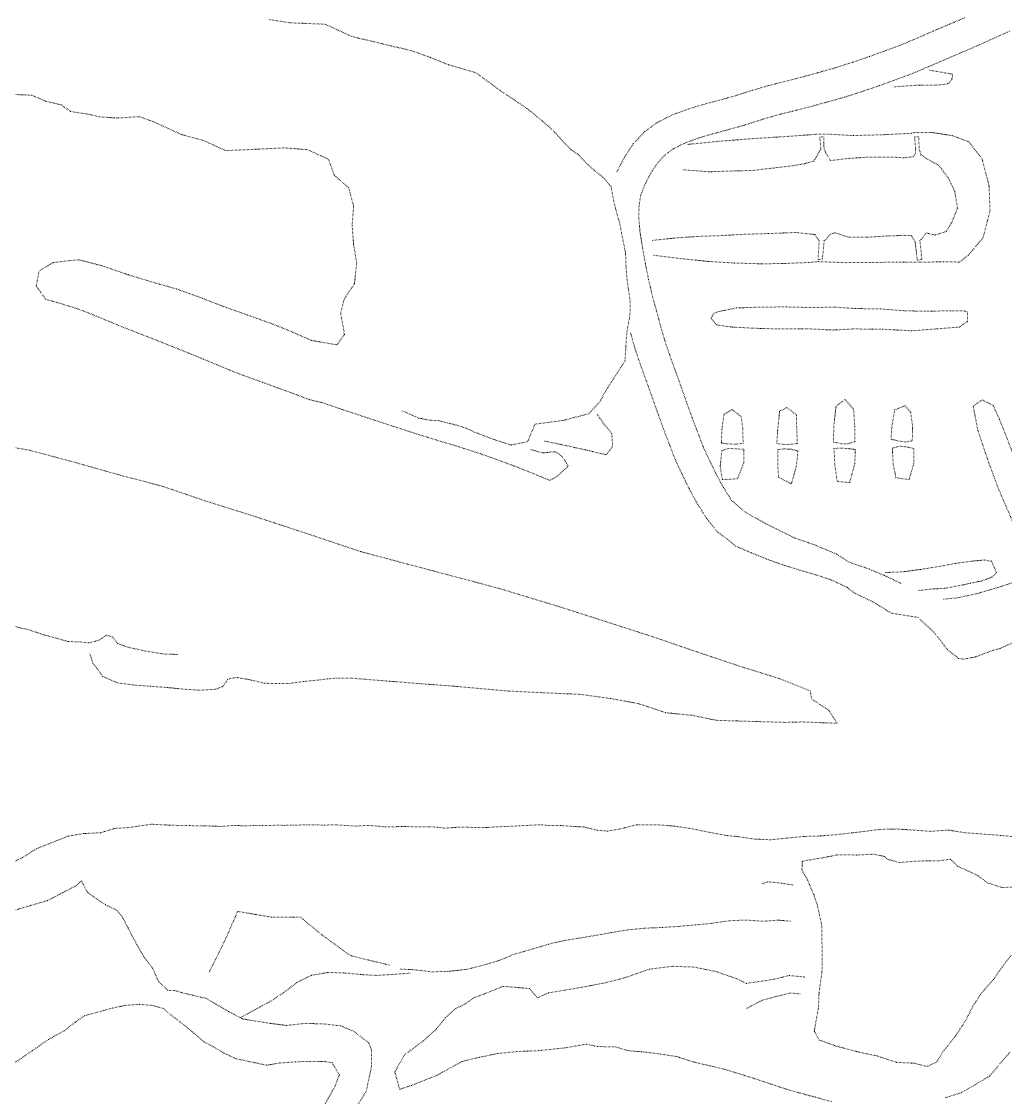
# Model space of a CAD drawing. Extents: x 682410 to 689460, y 7661803 to 7669124.
# Drawn here: x 685023.5 to 685279.4, y 7665112.6 to 7665392.5 of the extents above; entities that cross this region are included whole.
import ezdxf

# ---------------------------------------------------------------- set-up
doc = ezdxf.new("R2010")
doc.units = 0
doc.header["$MEASUREMENT"] = 0
doc.linetypes.add('DOT', pattern=[0.25, 0, -0.25])
doc.layers.add('02 TOE_Line', color=1, linetype='DOT', lineweight=20)

msp = doc.modelspace()

# ---------------------------------------------------------------- linework, layer by layer
at = {"layer": '02 TOE_Line'}
for points in [[(685087.93, 7665393.01, 4189.69), (685093.34, 7665392.19, 4189.84), (685102.42, 7665391.82, 4190.08), (685109.35, 7665388.63, 4190.15), (685114.57, 7665387.38, 4190.24), (685119.78, 7665386.14, 4190.32), (685125, 7665384.9, 4190.41), (685129.86, 7665383.15, 4190.53), (685134.55, 7665381.26, 4190.65), (685141.64, 7665379.2, 4190.78), (685148.04, 7665374.51, 4190.78), (685151.58, 7665372.14, 4190.78), (685154.93, 7665369.85, 4190.78), (685156.62, 7665368.56, 4190.81), (685158.94, 7665366.61, 4190.85), (685160.53, 7665365.27, 4190.89), (685162.19, 7665363.63, 4190.92), (685164.05, 7665361.55, 4190.96), (685166.4, 7665359.15, 4191), (685168.24, 7665357.9, 4190.99), (685170.73, 7665355.28, 4190.97), (685172.51, 7665353.76, 4190.97), (685174.96, 7665351.75, 4191.02), (685176.78, 7665349.5, 4191.08), (685177.59, 7665345.36, 4191.88), (685178.45, 7665342.07, 4192.37), (685179.01, 7665340.15, 4192.61), (685179.75, 7665336.34, 4192.78), (685180.55, 7665332.3, 4192.83), (685180.69, 7665328.63, 4192.57), (685180.87, 7665325.85, 4192.44), (685181.3, 7665322.91, 4192.4), (685181.71, 7665320.13, 4192.35), (685181.78, 7665317.32, 4192.07), (685181.57, 7665315.33, 4191.73), (685180.91, 7665311.83, 4191.39), (685180.63, 7665308.02, 4191.31), (685180.42, 7665304.26, 4191.19), (685177.35, 7665299.46, 4191.14), (685175.35, 7665296.37, 4191.13), (685173.84, 7665293.52, 4191.12), (685170.93, 7665290.46, 4191.94), (685168.75, 7665289.88, 4192.64), (685166.67, 7665289.37, 4193.34), (685164.53, 7665288.77, 4194.02), (685160.6, 7665288.24, 4195.46), (685156.98, 7665287.77, 4196.47), (685155.12, 7665283.25, 4194.28), (685150.77, 7665282.32, 4195.07), (685146.29, 7665283.8, 4195.58), (685141.76, 7665285.48, 4196), (685138.87, 7665286.8, 4196.07), (685136.84, 7665287.46, 4196.25), (685134.18, 7665288.11, 4196.63), (685131.95, 7665288.67, 4196.89), (685129.6, 7665288.79, 4197.49), (685126.77, 7665289.35, 4197.94), (685124.9, 7665290.17, 4197.95), (685122.46, 7665291.22, 4197.98)], [(685268.72, 7665393.51, 4190.35), (685264.72, 7665391.77, 4190.32), (685260.68, 7665390.06, 4190.32), (685256.46, 7665388.24, 4190.28), (685252.16, 7665386.41, 4190.26), (685247.73, 7665384.78, 4190.27), (685243.94, 7665383.4, 4190.29), (685239.55, 7665381.9, 4190.33), (685235.27, 7665380.53, 4190.33), (685230.86, 7665379.28, 4190.33), (685226.41, 7665378.06, 4190.37), (685221.98, 7665376.93, 4190.44), (685217.69, 7665375.85, 4190.49), (685213.45, 7665374.6, 4190.53), (685209.14, 7665373.23, 4190.62), (685205.08, 7665372.08, 4190.7), (685200.97, 7665370.99, 4190.74), (685196.89, 7665369.77, 4190.77), (685192.57, 7665368.16, 4190.82), (685188.8, 7665366.25, 4190.92), (685185.56, 7665363.88, 4191.01), (685182.53, 7665360.66, 4191.02), (685180.29, 7665357.25, 4190.98), (685178.23, 7665353.29, 4190.99)], [(685252.18, 7665246.35, 4190.2), (685248.27, 7665248.22, 4190.34), (685244, 7665250.04, 4190.31), (685238.7, 7665251.86, 4190.46), (685235.43, 7665253.97, 4190.73), (685229.83, 7665256.3, 4190.52), (685224.41, 7665258.22, 4190.47), (685217.37, 7665261.69, 4190.53), (685211.89, 7665264.73, 4190.55), (685208.13, 7665267.94, 4190.45), (685206, 7665271.31, 4190.76), (685204.23, 7665274.57, 4191.02), (685202.55, 7665278.01, 4191.24), (685200.87, 7665281.58, 4191.33), (685199.52, 7665285.11, 4191.48), (685197.85, 7665289.5, 4191.55), (685196.34, 7665293.67, 4191.64), (685194.9, 7665297.78, 4191.65), (685193.43, 7665301.88, 4191.58), (685192, 7665305.84, 4191.53), (685190.7, 7665309.67, 4191.48), (685189.58, 7665313.6, 4191.46), (685188.51, 7665317.57, 4191.37), (685187.42, 7665321.57, 4191.3), (685186.54, 7665325.39, 4191.2), (685185.7, 7665329.58, 4191.12), (685184.98, 7665333.6, 4191.13), (685184.32, 7665337.75, 4191.15), (685183.99, 7665341.52, 4191.15), (685184.07, 7665344.76, 4191.12), (685184.5, 7665347.37, 4191.06), (685185.52, 7665349.97, 4190.99), (685187.2, 7665353.2, 4190.98), (685188.83, 7665355.68, 4191.02), (685190.88, 7665357.86, 4191.01), (685193.01, 7665359.41, 4190.92), (685195.78, 7665360.82, 4190.82), (685199.43, 7665362.18, 4190.77), (685203.15, 7665363.29, 4190.74), (685207.19, 7665364.37, 4190.7), (685211.44, 7665365.56, 4190.62), (685215.79, 7665366.95, 4190.53), (685219.79, 7665368.13, 4190.49), (685223.95, 7665369.17, 4190.44), (685228.46, 7665370.33, 4190.37), (685233, 7665371.57, 4190.33), (685237.58, 7665372.86, 4190.33), (685242.07, 7665374.31, 4190.33), (685246.6, 7665375.85, 4190.29), (685250.48, 7665377.27, 4190.27), (685255.11, 7665378.97, 4190.26), (685259.61, 7665380.89, 4190.28), (685263.83, 7665382.71, 4190.32), (685267.87, 7665384.42, 4190.32), (685271.96, 7665386.2, 4190.35), (685276.18, 7665388.1, 4190.31), (685280.48, 7665390.04, 4190.34)], [(685250.39, 7665375.54, 4190.56), (685256.25, 7665375.93, 4190.46), (685261.1, 7665375.92, 4190.53), (685264.51, 7665376.31, 4190.5), (685265.43, 7665377.57, 4190.53), (685265.54, 7665377.75, 4190.5), (685265.55, 7665378.82, 4190.51), (685259.49, 7665379.89, 4190.51)], [(685018.16, 7665373.68, 4206.02), (685026.15, 7665373.35, 4206.17), (685029.65, 7665371.83, 4206.03), (685033.82, 7665370.81, 4206.02), (685036.22, 7665369.11, 4205.96), (685040.59, 7665368.46, 4205.78), (685043.76, 7665367.72, 4205.75), (685048.29, 7665367.41, 4205.71), (685054.16, 7665367.77, 4205.78), (685057.87, 7665366.4, 4205.79), (685065.12, 7665363.1, 4205.31), (685070.78, 7665361.57, 4205.43), (685076.57, 7665358.93, 4205.37), (685091.96, 7665359.65, 4205.83), (685097.93, 7665359.15, 4206.07), (685103.3, 7665356.69, 4205.67), (685104.79, 7665352.53, 4205.67), (685108.55, 7665349.26, 4205.55), (685109.84, 7665344.5, 4205.42), (685109.45, 7665339.44, 4205.37), (685109.84, 7665334.39, 4205.3), (685110.64, 7665329.63, 4205.29), (685110.04, 7665324.28, 4205.23), (685107.37, 7665320.32, 4205.25), (685106.47, 7665316.65, 4205.29), (685107.46, 7665311.1, 4205.31), (685105.49, 7665308.41, 4205.74), (685098.88, 7665309.55, 4205.62), (685093.98, 7665311.7, 4205.52), (685088.29, 7665314.01, 4205.4), (685082.12, 7665316.2, 4205.39), (685075.93, 7665318.39, 4205.38), (685070.54, 7665320.52, 4205.34), (685063.77, 7665322.94, 4205.38), (685057.7, 7665324.67, 4205.39), (685051.21, 7665326.63, 4205.64), (685044.37, 7665329, 4205.14), (685038.37, 7665330.53, 4205.24), (685036.02, 7665330.33, 4205.31), (685031.71, 7665329.81, 4205.19), (685028.04, 7665327.65, 4205.12), (685027.29, 7665323.7, 4204.93), (685029.79, 7665320.24, 4204.54), (685033.98, 7665319.06, 4204.23), (685038.23, 7665317.72, 4203.92), (685042.11, 7665316.2, 4203.64), (685046.44, 7665314.39, 4203.23), (685050.66, 7665312.69, 4202.87), (685054.54, 7665311.17, 4202.59), (685058.77, 7665309.51, 4202.25), (685063.26, 7665307.71, 4201.86), (685067.02, 7665306.22, 4201.54), (685070.82, 7665304.67, 4201.2), (685074.69, 7665303.05, 4200.87), (685078.52, 7665301.43, 4200.59), (685082.41, 7665300.01, 4200.28), (685086.24, 7665298.61, 4199.98), (685090.09, 7665297.2, 4199.65), (685093.88, 7665295.83, 4199.37), (685098.37, 7665294.15, 4198.93), (685102.05, 7665293.23, 4198.42), (685106.9, 7665291.57, 4198.04), (685111.89, 7665289.92, 4197.61), (685116.92, 7665288.26, 4197.24), (685121.97, 7665286.61, 4196.82), (685126.99, 7665284.99, 4196.41), (685132.01, 7665283.44, 4196.01), (685137.03, 7665281.93, 4195.55), (685142.05, 7665280.33, 4195.13), (685146.93, 7665278.61, 4194.73), (685151.68, 7665276.84, 4194.35), (685156.3, 7665275.02, 4193.92), (685160.81, 7665273.15, 4193.48), (685162.52, 7665274.02, 4193.5), (685165.61, 7665276.81, 4193.24), (685164.86, 7665278.23, 4193.3), (685163.94, 7665279.45, 4193.44), (685162.26, 7665280.61, 4193.65), (685162.15, 7665280.6, 4193.66), (685160.66, 7665280.44, 4193.77), (685159.04, 7665280.28, 4193.9), (685155.78, 7665281.19, 4194.18)], [(685195.42, 7665353.97, 4192.93), (685202.16, 7665353.43, 4193.58), (685208.48, 7665353.63, 4194.08), (685213.72, 7665353.78, 4194.23), (685219.02, 7665354.41, 4194.3), (685223.87, 7665354.98, 4194.41), (685227.06, 7665355.52, 4194.45), (685229.53, 7665356.2, 4194.53), (685231.36, 7665359.38, 4194.62), (685231.07, 7665362.47, 4194.54), (685232.14, 7665362.5, 4194.53), (685232.17, 7665359.36, 4194.59), (685232.68, 7665358.3, 4194.62), (685233.86, 7665356.33, 4194.52), (685238.47, 7665356.9, 4194.45), (685243.13, 7665357.2, 4194.43), (685246.85, 7665357.27, 4194.51), (685250.34, 7665357.24, 4194.61), (685252.93, 7665357.05, 4194.76), (685255.39, 7665357.35, 4194.57), (685255.92, 7665358.2, 4194.66), (685256.01, 7665359.4, 4194.62), (685255.72, 7665362.49, 4194.54), (685256.79, 7665362.52, 4194.53), (685256.92, 7665359.39, 4194.62), (685257.39, 7665357.83, 4194.61), (685259.19, 7665356.65, 4194.58), (685262, 7665355.1, 4194.57), (685264.49, 7665351.84, 4194.49), (685266.18, 7665348.35, 4194.63), (685266.88, 7665343.92, 4194.41), (685265.33, 7665340.14, 4194.15), (685263.91, 7665337.88, 4194.13), (685261.09, 7665336.96, 4194.27), (685258.78, 7665337.53, 4194.24), (685257.39, 7665335.8, 4194.03), (685257.11, 7665335.5, 4194.1), (685257.62, 7665330.66, 4193.99), (685256.43, 7665330.46, 4194.03), (685255.85, 7665335.31, 4194.11), (685254.83, 7665336.87, 4194.24), (685249.16, 7665336.77, 4194.43), (685243.35, 7665336.4, 4194.48), (685238.58, 7665336.38, 4194.42), (685235.01, 7665337.57, 4194.35), (685233.71, 7665337.13, 4194.41), (685232.66, 7665335.74, 4194.24), (685232.22, 7665335.56, 4194.38), (685231.76, 7665330.69, 4194.22), (685230.61, 7665330.59, 4194.22), (685230.92, 7665335.45, 4194.37), (685229.83, 7665337.1, 4194.34), (685224.83, 7665337.64, 4194.46), (685217.78, 7665337.35, 4194.37), (685211.48, 7665337.17, 4194.08), (685204.84, 7665336.8, 4193.55), (685198.98, 7665336.59, 4192.93), (685193.25, 7665336.18, 4192.46), (685187.58, 7665335.57, 4191.82)], [(685187.83, 7665331.73, 4190.93), (685195.21, 7665330.81, 4190.81), (685202.08, 7665330.1, 4190.69), (685208.87, 7665329.69, 4190.58), (685216.16, 7665329.48, 4190.45), (685222.82, 7665329.6, 4190.41), (685228.12, 7665329.84, 4190.4), (685230.7, 7665330.05, 4190.37), (685237.99, 7665329.78, 4190.25), (685244.3, 7665329.84, 4190.23), (685251.04, 7665329.9, 4190.22), (685257.17, 7665329.87, 4190.15), (685263.24, 7665330.02, 4190.18), (685267.44, 7665329.94, 4190.16), (685269.8, 7665331.8, 4190.32), (685273.52, 7665336.3, 4190.22), (685275.35, 7665343.25, 4190.3), (685275.09, 7665349.88, 4190.41), (685273.29, 7665356.74, 4190.43), (685269.88, 7665361.2, 4190.55), (685265.54, 7665362.83, 4190.71), (685259.99, 7665363.69, 4190.74), (685255.11, 7665363.59, 4190.81), (685254.94, 7665363.43, 4190.85), (685247.24, 7665363.05, 4190.87), (685239.77, 7665362.85, 4190.95), (685233.43, 7665363.2, 4191.1), (685230.02, 7665363.17, 4191.05), (685221.61, 7665362.55, 4191.08), (685213.91, 7665362.07, 4191.05), (685204.9, 7665361.37, 4191.04), (685196.78, 7665360.55, 4191)], [(685181.87, 7665311.47, 4191.46), (685183.06, 7665307.29, 4191.48), (685184.44, 7665303.2, 4191.53), (685185.9, 7665299.17, 4191.58), (685187.36, 7665295.1, 4191.65), (685188.81, 7665290.99, 4191.64), (685190.35, 7665286.72, 4191.55), (685192.05, 7665282.26, 4191.48), (685193.51, 7665278.45, 4191.33), (685195.34, 7665274.55, 4191.24), (685197.12, 7665270.91, 4191.02), (685199.09, 7665267.26, 4190.76), (685201.59, 7665263.32, 4190.45), (685204.22, 7665259.98, 4190.01), (685209.27, 7665256.03, 4189.27), (685213.3, 7665254.27, 4188.86), (685217.3, 7665252.64, 4188.51), (685221.46, 7665251.16, 4188.19), (685225.83, 7665249.79, 4187.88), (685230.14, 7665248.54, 4187.63), (685234.13, 7665247.22, 4187.38), (685238.28, 7665245.23, 4187.07), (685240.03, 7665243.84, 4187.01), (685244.85, 7665241.57, 4186.49), (685249.65, 7665238.61, 4186.46), (685256.62, 7665237.48, 4186.12), (685260.75, 7665233.65, 4185.9), (685264.33, 7665229.05, 4185.79), (685267.15, 7665226.84, 4185.81), (685268.42, 7665226.62, 4186.32), (685271.62, 7665227.23, 4186.52), (685276.23, 7665228.98, 4186.76), (685278, 7665229.43, 4187.1), (685282.69, 7665231.59, 4187.42)], [(685159.47, 7665283.37, 4193.87), (685164.16, 7665282.41, 4193.41), (685167.7, 7665281.62, 4193.07), (685171.23, 7665280.83, 4192.73), (685175.56, 7665279.79, 4192.27), (685177.2, 7665282.02, 4191.83), (685176.97, 7665285.37, 4191.69), (685174.54, 7665288.3, 4191.54), (685173.86, 7665289.34, 4191.44), (685173.05, 7665290.41, 4191.11)], [(685041.23, 7665228.01, 4175.49), (685042.04, 7665225.61, 4175.4), (685044.64, 7665222.1, 4175.45), (685048.4, 7665220.46, 4175.69), (685052.67, 7665219.89, 4175.96), (685057.05, 7665219.57, 4176.17), (685061.46, 7665219.24, 4176.39), (685065.64, 7665218.81, 4176.6), (685069.75, 7665218.54, 4176.86), (685074.01, 7665218.8, 4177.18), (685075.78, 7665219.51, 4177.22), (685077.15, 7665221.42, 4177.34), (685078.88, 7665221.8, 4177.55), (685079.6, 7665221.82, 4176.75), (685082.71, 7665221.3, 4176.99), (685086.65, 7665220.35, 4177.18), (685090.56, 7665220.28, 4177.41), (685093.26, 7665220.32, 4177.57), (685096.9, 7665220.82, 4177.76), (685100.54, 7665221.17, 4177.92), (685103.1, 7665221.49, 4178.06), (685105.45, 7665221.72, 4178.19), (685109.17, 7665221.68, 4178.4), (685112.83, 7665221.4, 4178.67), (685127.07, 7665220.25, 4180.11), (685135.41, 7665219.63, 4180.58), (685149.98, 7665218.33, 4181.9), (685159.11, 7665217.89, 4182.21), (685168.89, 7665217.46, 4182.99), (685176.71, 7665216.37, 4183.18), (685183.89, 7665215.07, 4183.62), (685191.06, 7665212.68, 4184), (685197.8, 7665212.02, 4184.48), (685204.11, 7665210.72, 4184.68), (685211.06, 7665210.5, 4185.1), (685222.17, 7665210.17, 4185.6), (685226.39, 7665210.29, 4185.84), (685235.56, 7665209.95, 4186.18), (685233.41, 7665213.33, 4186.78), (685229.02, 7665216.21, 4187.16), (685228.54, 7665218.39, 4187.11), (685220.97, 7665221.42, 4187.89), (685209.26, 7665225.12, 4188.69), (685197.88, 7665228.94, 4189.49), (685187.3, 7665232.57, 4190.37), (685173.44, 7665237.04, 4191.59), (685162.81, 7665240.44, 4192.44), (685147.16, 7665245.17, 4193.83), (685135.4, 7665248.29, 4194.8), (685123.25, 7665251.51, 4195.92), (685111.59, 7665254.64, 4196.91), (685098.28, 7665259.1, 4198.19), (685083.71, 7665263.89, 4199.36), (685071.72, 7665267.65, 4200.25), (685060.24, 7665271.56, 4201.11), (685048.39, 7665274.7, 4201.99), (685037.59, 7665277.75, 4202.89), (685025.55, 7665280.99, 4203.86), (685012.99, 7665283.18, 4204.52)], [(685256.72, 7665244.49, 4190.18), (685260.24, 7665244.88, 4190.19), (685263.6, 7665245.06, 4190.19), (685267.03, 7665245.7, 4190.2), (685270.24, 7665246.37, 4190.2), (685273.07, 7665246.95, 4190.21), (685275.1, 7665247.71, 4190.21), (685275.8, 7665247.94, 4190.21), (685277.03, 7665249.12, 4190.21), (685275.74, 7665252.1, 4190.22), (685273.88, 7665252.43, 4190.22), (685270.63, 7665252.12, 4190.23), (685266.34, 7665251.54, 4190.23), (685261.53, 7665250.65, 4190.24), (685257.31, 7665249.99, 4190.24), (685252.75, 7665249.35, 4190.25), (685248.12, 7665249.16, 4190.26)], [(685283.93, 7665247.46, 4190.12), (685277.62, 7665245.34, 4190.11), (685272.23, 7665243.76, 4190.12), (685266.81, 7665242.56, 4189.98), (685263.24, 7665242.23, 4190.14)], [(685020.33, 7665235.42, 4175.28), (685025.34, 7665234.28, 4175.38), (685029.05, 7665233.03, 4175.31), (685035.66, 7665231.2, 4175.41), (685038.39, 7665231.15, 4175.44), (685040.96, 7665230.86, 4175.49), (685043.58, 7665231.55, 4176.66), (685045.57, 7665232.86, 4177.75), (685047.06, 7665232.4, 4177.73), (685048.54, 7665230.69, 4177.16), (685050.81, 7665229.85, 4177.1), (685055.04, 7665228.85, 4177.04), (685060.49, 7665227.96, 4177.2), (685064.39, 7665227.85, 4177.66)], [(685282.42, 7665180.32, 4185.17), (685278.11, 7665180.78, 4185.42), (685268.74, 7665181.48, 4185.78), (685264.48, 7665182.17, 4185.95), (685259.97, 7665181.83, 4186.12), (685256.12, 7665182.1, 4186.27), (685251.17, 7665182.44, 4186.46), (685246.73, 7665182.32, 4186.63), (685243.83, 7665181.96, 4186.74), (685239.71, 7665181.46, 4186.65), (685235.49, 7665180.98, 4186.61), (685231.17, 7665180.63, 4186.42), (685226.84, 7665180.49, 4186.23), (685222.51, 7665180.07, 4185.86), (685218.24, 7665179.64, 4185.51), (685214.1, 7665179.81, 4185.17), (685209.63, 7665180.48, 4184.87), (685206.97, 7665180.72, 4184.42), (685203.14, 7665181.41, 4184.21), (685197.61, 7665182.55, 4184.02), (685193.34, 7665183.16, 4183.81), (685188.79, 7665183.55, 4183.59), (685183.39, 7665183.52, 4183.37), (685179.04, 7665182.43, 4183.28), (685175.8, 7665181.9, 4183.06), (685173.18, 7665182.11, 4182.95), (685169.68, 7665182.97, 4182.51), (685166.97, 7665183.09, 4182.36), (685163.68, 7665183.34, 4182.06), (685160.47, 7665183.38, 4181.92), (685158.26, 7665183.54, 4181.77), (685155.18, 7665183.38, 4181.58), (685152.97, 7665183.27, 4181.48), (685149.43, 7665183.08, 4181.19), (685147.03, 7665183.01, 4181.06), (685144.79, 7665182.86, 4180.9), (685141.57, 7665182.84, 4180.64), (685139.19, 7665182.89, 4180.51), (685136.73, 7665182.88, 4180.34), (685133.56, 7665182.65, 4180.04), (685131.66, 7665182.91, 4180.01), (685129.42, 7665183.02, 4179.89), (685125.95, 7665183.04, 4179.55), (685123.73, 7665183.05, 4179.48), (685121.38, 7665183.05, 4179.33), (685118.06, 7665182.99, 4179), (685115.9, 7665183.2, 4178.92), (685113.48, 7665183.38, 4178.63), (685110.34, 7665183.18, 4178.51), (685108.16, 7665183.34, 4178.41), (685105.48, 7665183.5, 4178.2), (685102.17, 7665183.47, 4177.8), (685099.86, 7665183.49, 4177.74), (685097.52, 7665183.52, 4177.7), (685094.1, 7665183.43, 4177.25), (685091.8, 7665183.39, 4177.11), (685089.34, 7665183.4, 4176.98), (685086.04, 7665183.32, 4176.77), (685083.78, 7665183.33, 4176.68), (685081.34, 7665183.26, 4176.44), (685078.81, 7665183.37, 4176.21), (685075.36, 7665183.1, 4175.93), (685073.03, 7665183.2, 4175.86), (685070.71, 7665183.26, 4175.78), (685067.19, 7665183.32, 4175.43), (685064.1, 7665183.37, 4175.23), (685060.69, 7665183.5, 4174.84), (685057.33, 7665183.68, 4174.71), (685053.47, 7665183.13, 4174.46), (685051.4, 7665182.81, 4174.46), (685047.77, 7665182.6, 4174.04), (685044, 7665181.47, 4173.57), (685039.58, 7665181.25, 4173.35), (685035.62, 7665180.6, 4173.29), (685031.43, 7665178.94, 4173.1), (685027.32, 7665177.3, 4172.89), (685023.71, 7665174.98, 4172.72), (685019.77, 7665173.12, 4172.61)], [(685280.87, 7665149.59, 4190.09), (685278.46, 7665146.52, 4189.87), (685276.25, 7665143.31, 4189.93), (685274.55, 7665141.38, 4189.81), (685272.88, 7665139.4, 4189.82), (685270.77, 7665136.16, 4189.96), (685269.36, 7665133.29, 4190), (685268.18, 7665131.32, 4189.91), (685266.3, 7665128.54, 4190.07), (685264.93, 7665126.77, 4189.82), (685263.12, 7665124.52, 4190.12), (685261.51, 7665121.85, 4190.13), (685259, 7665120.66, 4189.97), (685255.67, 7665121.51, 4189.85), (685251.06, 7665121.71, 4189.88), (685245.97, 7665123.39, 4189.69), (685241, 7665124.44, 4189.29), (685235.27, 7665125.98, 4189.1), (685230.95, 7665127.54, 4188.54), (685229.62, 7665129.88, 4188.15), (685230.71, 7665135.83, 4188.1), (685230.88, 7665139.89, 4187.9), (685231.64, 7665145.32, 4187.81), (685231.72, 7665148.03, 4187.66), (685231.65, 7665152.2, 4187.53), (685231.56, 7665157.45, 4187.36), (685230.41, 7665162.69, 4187.03), (685229.48, 7665165.37, 4186.92), (685227.92, 7665169.09, 4186.65), (685226.41, 7665171.84, 4186.15), (685226.52, 7665174.01, 4186.34), (685228.62, 7665174.44, 4186.63), (685231.66, 7665174.91, 4186.84), (685235.66, 7665175.71, 4187.06), (685240.67, 7665175.67, 4187.21), (685245.1, 7665175.87, 4187.32), (685247.94, 7665175.29, 4187.62), (685248.64, 7665174.58, 4187.77), (685251.78, 7665173.72, 4187.82), (685256.32, 7665174.09, 4188.23), (685262.2, 7665174.18, 4188.56), (685265.09, 7665174.6, 4188.73), (685266.99, 7665172.72, 4188.8), (685272.15, 7665170.34, 4189.19), (685274.65, 7665168.43, 4189.3), (685278.5, 7665167.21, 4189.49), (685281.75, 7665167.33, 4189.47)], [(685019.94, 7665160.8, 4174.58), (685025.08, 7665162.31, 4174.54), (685030.22, 7665163.82, 4174.51), (685034.01, 7665165.79, 4174.3), (685037.79, 7665167.76, 4174.09), (685039, 7665168.97, 4173.99), (685040.59, 7665166.01, 4175.66), (685043.7, 7665163.73, 4177.96), (685045.32, 7665162.73, 4178.93), (685048.26, 7665161.3, 4180.18), (685049.85, 7665159.26, 4181.71), (685051.2, 7665156.65, 4183.68), (685052.55, 7665154.04, 4185.65), (685055.15, 7665149.37, 4188.55), (685057.55, 7665146.21, 4190.95), (685059.08, 7665142.78, 4193.44), (685061.53, 7665140.47, 4194.54), (685063.33, 7665140.39, 4194.36), (685066.52, 7665139.51, 4193.3), (685069.96, 7665138.73, 4191.83), (685071.53, 7665138.37, 4191.31), (685074.19, 7665136.78, 4191.15), (685076.94, 7665135.16, 4190.99), (685080.89, 7665133.06, 4190.77), (685083.6, 7665132.58, 4190.77), (685088.16, 7665131.87, 4190.71), (685092.36, 7665131.32, 4190.67), (685097.25, 7665131.87, 4190.61), (685102.16, 7665131.71, 4190.56), (685106.5, 7665131.23, 4190.52), (685110.05, 7665129.7, 4190.49), (685113.82, 7665126.71, 4190.43), (685114.49, 7665124.9, 4190.62), (685114.5, 7665120.76, 4190.98), (685113.12, 7665114.2, 4191.66), (685110.99, 7665110.75, 4191.97)], [(685216.02, 7665168.17, 4190.89), (685217.53, 7665168.71, 4190.93), (685221.18, 7665168.33, 4191), (685224.11, 7665167.85, 4190.89)], [(685119.19, 7665147, 4191.17), (685109, 7665149.5, 4191.25), (685101.44, 7665155, 4191.53), (685096, 7665159.5, 4191.69), (685088.5, 7665159.5, 4191.62), (685079.69, 7665161, 4191.87), (685076.38, 7665153.5, 4191.52), (685072.19, 7665145, 4191.44)], [(685223.43, 7665158.46, 4189.93), (685220.1, 7665158.72, 4190.11), (685216.26, 7665158.43, 4190.26), (685211.78, 7665158.76, 4190.46), (685207.35, 7665158.55, 4190.58), (685203.03, 7665157.9, 4190.68), (685198.75, 7665157.48, 4190.64), (685194.41, 7665157.1, 4190.59), (685190.06, 7665156.82, 4190.6), (685185.58, 7665156.63, 4190.64), (685181.14, 7665156.19, 4190.62), (685176.81, 7665155.48, 4190.66), (685172.59, 7665154.72, 4190.69), (685168.46, 7665154.04, 4190.69), (685164.38, 7665153.38, 4190.71), (685160.41, 7665152.42, 4190.75), (685156.01, 7665151.11, 4190.73), (685151.66, 7665149.88, 4190.64), (685147.55, 7665148.19, 4190.67), (685143.26, 7665146.93, 4190.64), (685138.99, 7665145.88, 4190.69), (685134.18, 7665145.38, 4190.72), (685129.99, 7665145.29, 4190.69), (685125.55, 7665145.82, 4190.64), (685121.66, 7665146.01, 4190.64)], [(685227.14, 7665143.93, 4189.45), (685223.12, 7665144.32, 4189.83), (685219.03, 7665143.33, 4190.15), (685215.6, 7665142.8, 4190.57), (685211.98, 7665142.26, 4190.83), (685209.46, 7665143.48, 4190.48), (685204.14, 7665145.34, 4190.56), (685198.35, 7665146.51, 4190.62), (685192.88, 7665146.72, 4190.75), (685186.76, 7665145.97, 4190.76), (685180.72, 7665143.85, 4191.04), (685175.27, 7665142.43, 4190.84), (685170.11, 7665141.43, 4190.8), (685164.79, 7665140.51, 4190.72), (685160.53, 7665139.81, 4190.74), (685157.61, 7665138.49, 4191.06), (685155.55, 7665140.93, 4190.83), (685151.35, 7665141.3, 4190.79), (685148.74, 7665141.51, 4190.75), (685143.92, 7665139.57, 4190.77), (685141.1, 7665138.54, 4190.7), (685138.86, 7665136.93, 4190.78), (685136.35, 7665135.71, 4190.81), (685133.64, 7665133.27, 4190.84), (685131.4, 7665130.43, 4190.92), (685127.91, 7665127.29, 4190.68), (685122.99, 7665123.6, 4191.24), (685120.55, 7665119.21, 4191.53), (685121.82, 7665114.72, 4191.95), (685124.89, 7665115.73, 4191.92), (685131.45, 7665118.33, 4192.07), (685138.03, 7665121.96, 4192.12), (685142.65, 7665123.06, 4192.2), (685147.25, 7665124.03, 4192.45), (685152.21, 7665124.52, 4192.3), (685157.92, 7665124.78, 4192.15), (685164.78, 7665125.48, 4192.05), (685170.42, 7665126.47, 4191.65), (685173.25, 7665125.82, 4192.09), (685177.86, 7665125.78, 4191.83), (685181.17, 7665124.77, 4191.61), (685185.3, 7665124.43, 4191.62), (685189.66, 7665123.89, 4191.57), (685193.87, 7665123.23, 4191.59), (685198.1, 7665121.85, 4191.56), (685202.27, 7665120.88, 4191.54), (685206.18, 7665119.96, 4191.51), (685210.11, 7665118.76, 4191.42), (685214.08, 7665117.51, 4191.3), (685218.22, 7665116.12, 4191.08), (685222.12, 7665114.82, 4190.88), (685226.03, 7665113.7, 4190.65), (685229.95, 7665112.66, 4190.45), (685234.15, 7665111.49, 4190.16)], [(685080.61, 7665133.45, 4190.78), (685084.3, 7665135.52, 4190.82), (685087.99, 7665137.49, 4190.84), (685091.59, 7665139.82, 4190.82), (685095.04, 7665142.49, 4190.77), (685098.85, 7665144.38, 4190.71), (685103.3, 7665145.14, 4190.56), (685107.68, 7665144.97, 4190.58), (685111.66, 7665144.58, 4190.55), (685115.76, 7665144.34, 4190.61), (685120.25, 7665144.62, 4190.59), (685124.51, 7665144.93, 4190.62)], [(685212.08, 7665135.78, 4192.53), (685216.09, 7665137.9, 4192.27), (685220.13, 7665138.97, 4191.85), (685223.44, 7665139.77, 4191.54), (685226.2, 7665139.5, 4191.15)], [(685101.8, 7665109.75, 4193.3), (685105.05, 7665115.64, 4193.45), (685106.12, 7665118.49, 4193.4), (685104.24, 7665121.64, 4193.58), (685102.23, 7665121.94, 4193.54), (685097.98, 7665121.95, 4193.43), (685097.96, 7665121.95, 4193.44), (685094.73, 7665121.87, 4193.51), (685090.68, 7665121.56, 4193.58), (685087.19, 7665120.99, 4193.52), (685082.55, 7665121.97, 4193.62), (685079.2, 7665122.68, 4193.6), (685076.1, 7665124.14, 4193.61), (685073.32, 7665125.79, 4193.7), (685070.85, 7665127.09, 4193.8), (685068.29, 7665129.36, 4193.79), (685064.61, 7665132.29, 4193.73), (685062.6, 7665133.8, 4193.54), (685060.47, 7665135.7, 4193.43), (685057.7, 7665136.5, 4193.28), (685054.1, 7665136.82, 4193.05), (685050.63, 7665136.57, 4192.97), (685047.02, 7665135.85, 4192.94), (685043.05, 7665134.72, 4192.73), (685039.83, 7665133.87, 4192.6), (685037.42, 7665132.16, 4192.36), (685034.58, 7665129.95, 4192.31), (685030.46, 7665127.67, 4192.23), (685026.3, 7665124.8, 4192.11), (685021.21, 7665121.29, 4192.08)], [(685263.73, 7665112.51, 4187.74), (685267.89, 7665113.84, 4187.34), (685271.48, 7665115.92, 4186.82), (685275.19, 7665118.12, 4186.55), (685280.52, 7665124.36, 4185.71)]]:
    msp.add_polyline3d(points, dxfattribs=at)
for points in [[(685203.54, 7665316.67, 4190.78), (685202.78, 7665315.23, 4190.83), (685204.26, 7665313.57, 4190.76), (685207.97, 7665313.05, 4190.79), (685213.5, 7665312.74, 4190.51), (685220.23, 7665312.54, 4190.45), (685227.52, 7665312.61, 4190.3), (685234.32, 7665312.25, 4190.25), (685239.83, 7665312.54, 4190.18), (685247.39, 7665312.47, 4190.26), (685254.91, 7665312.06, 4190.15), (685261.29, 7665312.54, 4190.19), (685267.32, 7665313.02, 4190.1), (685269.45, 7665314.47, 4190.1), (685269.5, 7665316.88, 4190), (685268.72, 7665317.21, 4190.1), (685265.07, 7665317.27, 4190.2), (685258.64, 7665317.14, 4190.23), (685253.23, 7665317.26, 4190.23), (685246.87, 7665317.74, 4190.24), (685240.37, 7665317.85, 4190.21), (685235.01, 7665318.2, 4190.21), (685228.78, 7665318.11, 4190.24), (685222.45, 7665318.26, 4190.42), (685216.18, 7665318.23, 4190.57), (685209.42, 7665318.01, 4190.52), (685204.88, 7665317.08, 4190.75)], [(685222.53, 7665292.1, 4190.45), (685220.62, 7665291.11, 4190.47), (685220.1, 7665286.08, 4190.37), (685219.91, 7665282.71, 4190.35), (685221.51, 7665282.51, 4190.32), (685223.24, 7665282.51, 4190.34), (685225.24, 7665282.71, 4190.31), (685225.07, 7665286.43, 4190.33), (685224.99, 7665290.17, 4190.39)], [(685237.65, 7665294.15, 4190.3), (685235.31, 7665292.5, 4190.33), (685234.71, 7665287.28, 4190.21), (685234.64, 7665283.12, 4190.18), (685236.7, 7665282.65, 4190.22), (685238.33, 7665282.66, 4190.21), (685240.2, 7665283.21, 4190.14), (685240.16, 7665287.2, 4190.2), (685239.86, 7665291.66, 4190.3)], [(685253.21, 7665292.53, 4190.19), (685250.54, 7665291.51, 4190.23), (685249.79, 7665286.98, 4190.13), (685249.6, 7665283.83, 4190.17), (685251.6, 7665283.36, 4190.22), (685253.42, 7665283.13, 4190.13), (685255.12, 7665283.44, 4190.06), (685255.23, 7665286.89, 4190.03), (685254.72, 7665290.89, 4190.09)], [(685282.43, 7665258.11, 4190.21), (685281.09, 7665262.73, 4189.95), (685277.61, 7665270.79, 4189.96), (685275.12, 7665277.45, 4189.97), (685272.17, 7665286.19, 4189.95), (685270.98, 7665292.46, 4189.94), (685273.3, 7665294.07, 4189.93), (685276.14, 7665292.66, 4189.83), (685277.84, 7665288.95, 4189.9), (685281.41, 7665279.89, 4189.82), (685284.91, 7665270.2, 4189.52), (685288.33, 7665263.02, 4189.44), (685290.06, 7665257.89, 4189.63), (685290.51, 7665256.12, 4189.56), (685290.8, 7665254.32, 4189.54), (685289.96, 7665252.82, 4189.55), (685289.13, 7665252.44, 4189.87), (685286.13, 7665251.73, 4189.98), (685283.66, 7665252.64, 4190.07), (685282.8, 7665255.09, 4190.01), (685282.45, 7665256.91, 4190.13)], [(685208.3, 7665291.55, 4190.64), (685206.16, 7665290.34, 4190.62), (685205.61, 7665286.37, 4190.64), (685205.46, 7665282.91, 4190.6), (685207.04, 7665282.62, 4190.63), (685209.32, 7665282.58, 4190.59), (685211.13, 7665282.8, 4190.52), (685211.04, 7665286.52, 4190.54), (685210.65, 7665289.71, 4190.64)], [(685207.4, 7665281.47, 4190.61), (685205.61, 7665280.89, 4190.57), (685205.17, 7665276.86, 4190.53), (685205.73, 7665273.33, 4190.58), (685209.64, 7665273.55, 4190.49), (685211.3, 7665277.71, 4190.51), (685211.34, 7665281.25, 4190.52), (685209.49, 7665281.33, 4190.57)], [(685221.7, 7665281.34, 4190.34), (685220.14, 7665281.13, 4190.32), (685220.13, 7665276.93, 4190.34), (685220.37, 7665273.97, 4190.3), (685223.7, 7665272.2, 4190.29), (685224.95, 7665276.74, 4190.29), (685225.4, 7665280.76, 4190.35), (685223.68, 7665281.23, 4190.35)], [(685236.8, 7665281.53, 4190.2), (685234.76, 7665281.45, 4190.17), (685235, 7665276.98, 4190.16), (685235.6, 7665272.85, 4190.11), (685238.82, 7665272.6, 4190.08), (685240.22, 7665277.54, 4190.09), (685240.24, 7665281.17, 4190.11), (685238.47, 7665281.41, 4190.15)], [(685251.71, 7665282.03, 4190.17), (685249.95, 7665281.49, 4190.11), (685250.15, 7665277.38, 4190.05), (685250.86, 7665273.84, 4190.02), (685254.28, 7665273.33, 4190.01), (685255.55, 7665277.59, 4189.98), (685255.56, 7665281.41, 4190.07), (685253.47, 7665281.88, 4190.11)]]:
    msp.add_polyline3d(points, close=True, dxfattribs=at)

doc.saveas('drawing.dxf')
